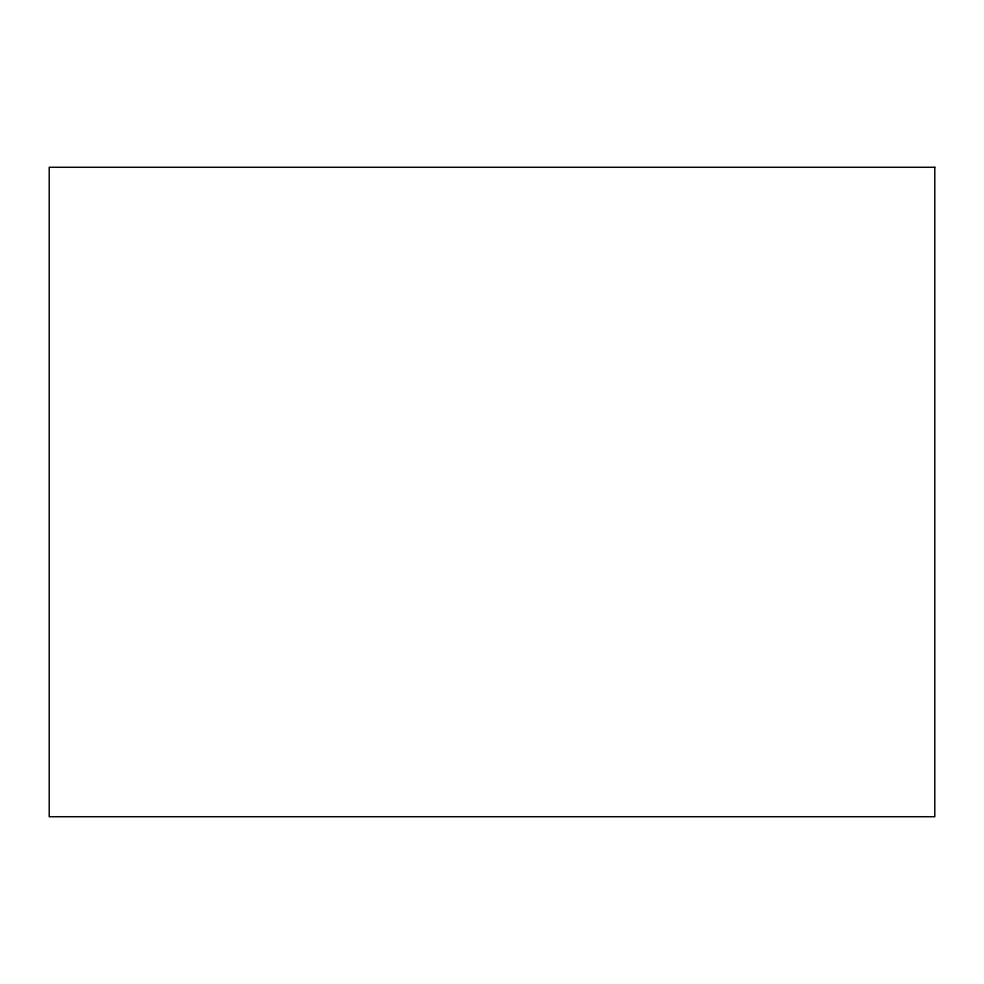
<?xml version="1.0" encoding="UTF-8"?>
<svg xmlns="http://www.w3.org/2000/svg" width="984" height="984" viewBox="0 0 984 984"><rect width="100%" height="100%" fill="white"/><g stroke="black" fill="none" stroke-linecap="round" stroke-linejoin="round"><path stroke-width="1.48" d="M934.8 167.28L49.2 167.28L49.2 816.72L934.8 816.72L934.8 167.28"/></g></svg>
